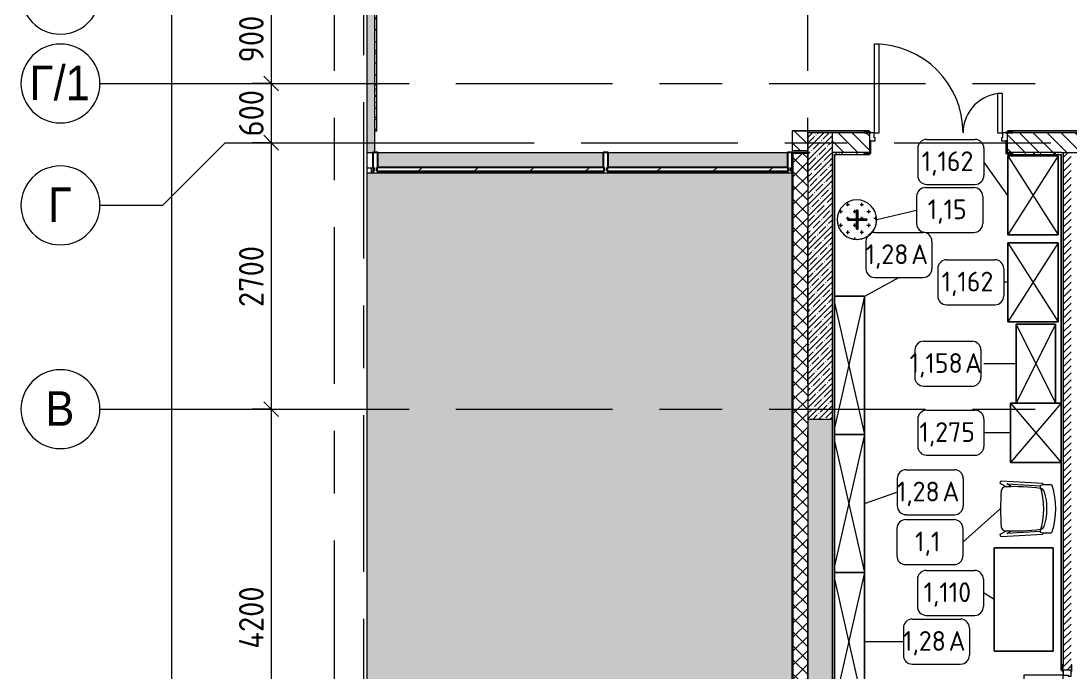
# Model space of a CAD drawing. Header units: millimetres. Extents: x 957 to 67880, y -2706 to 27400.
# Drawn here: x 23852 to 34500, y 5126 to 11733 of the extents above; entities that cross this region are included whole.
import ezdxf

# ---------------------------------------------------------------- set-up
doc = ezdxf.new("R2010")
doc.units = ezdxf.units.MM
doc.linetypes.add('Осевая', pattern=[3175, 635, -476.25, 1587.5, -476.25])
for name, color, linetype, lineweight in [('A-ANNO-DIMS', 7, 'Continuous', 9), ('A-ANNO-DIMS-100', 7, 'Continuous', 9), ('A-DETL', 7, 'Continuous', 9), ('A-DETL-GENF', 7, 'Continuous', 9), ('A-GLAZ-CURT', 7, 'Continuous', 9), ('A-GLAZ-CURT-1', 7, 'Continuous', 25), ('A-GLAZ-CWMG', 7, 'Continuous', 9), ('A-GLAZ-CWMG-1', 7, 'Continuous', 25), ('A-WALL', 7, 'Continuous', 9), ('I-FURN', 7, 'Continuous', 9), ('I-FURN-IDEN', 7, 'Continuous', 9), ('I-WALL', 7, 'Continuous', 9), ('Оси', 7, 'Continuous', 9), ('Оси-1', 7, 'Continuous', 20), ('Оси-2', 7, 'Осевая', 9)]:
    doc.layers.add(name, color=color, linetype=linetype, lineweight=lineweight)
for name, color, linetype, lineweight, true_color in [('A-DETL-GENF-2', 7, 'Continuous', 9, 0xd4d4d4), ('A-DOOR-1', 7, 'Continuous', 9, 0xc0c0c0), ('A-DOOR-FRAM-1', 7, 'Continuous', 9, 0xc0c0c0), ('A-WALL-1', 9, 'Continuous', 9, 0x808080), ('A-WALL-FNSH-1', 9, 'Continuous', 9, 0x808080), ('I-FURN-1', 9, 'Continuous', 9, 0x808080)]:
    doc.layers.add(name, color=color, linetype=linetype, lineweight=lineweight, true_color=true_color)
doc.styles.add('Arial', font='arial.ttf', dxfattribs={"width": 0.9, "height": 350})
doc.styles.add('GOST Common_4', font='GOST_Common.ttf', dxfattribs={"height": 200})
doc.styles.add('ISOCPEUR_2', font='isocpeur.ttf', dxfattribs={"width": 0.9, "height": 250})
doc.dimstyles.new('ISO-2_5_0_9К_БОЛЬШОЙ', dxfattribs={"dimscale": 304.8, "dimtxt": 248.995294, "dimasz": 0.492126, "dimexe": 0.393701, "dimexo": 0.984252, "dimgap": 0, "dimtad": 1, "dimdec": 0, "dimrnd": 10, "dimzin": 0, "dimdsep": 46, "dimtxsty": 'ISOCPEUR_2', "dimblk1": 'OBLIQUE', "dimblk2": 'OBLIQUE', "dimsah": 1, "dimcen": 0.09, "dimdle": 0.393701, "dimazin": 0, "dimtfac": 1, "dimtdec": 4, "dimtix": 1, "dimtmove": 0, "dimatfit": 3, "dimfxl": 1, "dimtvp": 1, "dimtolj": 1, "dimtzin": 0, "dimarcsym": 2})
pattern_1 = [(45, (-57529.54, 0), (-57.024626, 57.024626), []), (45, (-57472.52, 0), (-57.024626, 57.024626), [100.806, -20.161, 3.353, -16.808])]
pattern_2 = [(135, (-57529.54, 0), (-70.71068, -70.71068), [])]
pattern_3 = [(0, (-57529.542, 0), (121.92, 30.48), [10.058, -81.382, 10.058, -81.382, -487.68]), (0, (-57529.542, 0), (121.92, 30.48), [-182.88, 10.058, -172.822, 10.058, -81.382, -213.36]), (0, (-57529.542, 0), (121.92, 30.48), [-457.2, 10.058, -50.902, 10.058, -142.342]), (120, (-57483.822, 15.24), (-87.356454, 90.345817), [10.058, -81.382, 10.058, -81.382, -487.68]), (120, (-57483.822, 15.24), (-87.356454, 90.345817), [-182.88, 10.058, -172.822, 10.058, -81.382, -213.36]), (120, (-57483.822, 15.24), (-87.356454, 90.345817), [-457.2, 10.058, -50.902, 10.058, -142.342]), (240, (-57468.582, 76.2), (-34.563546, -120.825817), [10.058, -81.382, 10.058, -81.382, -487.68]), (240, (-57468.582, 76.2), (-34.563546, -120.825817), [-182.88, 10.058, -172.822, 10.058, -81.382, -213.36]), (240, (-57468.582, 76.2), (-34.563546, -120.825817), [-457.2, 10.058, -50.902, 10.058, -142.342])]

# ---------------------------------------------------------------- blocks, each defined once
blk = doc.blocks.new('110_Дверь_СКБ_2Ст - Д-5_п_ Из игровой в коридор-32215844-План расстановки мебели и оборудования 3 этажа в осях 23-33')
at = {"layer": 'A-DOOR-1'}
for p, q in [((-638, 940), (-638, 40)), ((-588, 940), (-638, 940)), ((-588, 40), (-588, 940)), ((662, 440), (612, 440)), ((612, 440), (612, 40)), ((662, 40), (662, 440)), ((-638, 40), (-588, 40)), ((612, 40), (662, 40))]:
    blk.add_line(p, q, dxfattribs=at)
for centre, radius, start, end in [((-638, 40), 900, 0, 90), ((662, 40), 400, 90, 180)]:
    blk.add_arc(centre, radius, start, end, dxfattribs=at)
at = {"layer": 'A-DOOR-FRAM-1'}
for p, q in [((-672, 48), (-742, 48)), ((-742, 48), (-742, 40)), ((-742, 40), (-672, 40)), ((-638, 40), (-688, 40)), ((-688, 40), (-688, -40)), ((-672, 40), (-672, 48)), ((-638, -10), (-638, 40)), ((662, 40), (662, -10)), ((712, 40), (662, 40)), ((768, 48), (698, 48)), ((698, 48), (698, 40)), ((698, 40), (768, 40)), ((712, -40), (712, 40)), ((768, 40), (768, 48)), ((-672, -40), (-742, -40)), ((-742, -40), (-742, -48)), ((-742, -48), (-672, -48)), ((-688, -40), (-628, -40)), ((-672, -39), (-688, -39)), ((-688, -39), (-688, -40)), ((-688, -40), (-672, -40)), ((-672, -40), (-672, -39)), ((-672, -48), (-672, -40)), ((-628, -10), (-638, -10)), ((-628, -40), (-628, -10)), ((662, -10), (652, -10)), ((652, -10), (652, -40)), ((652, -40), (712, -40)), ((712, -39), (698, -39)), ((698, -39), (698, -40)), ((698, -40), (712, -40)), ((768, -40), (698, -40)), ((698, -40), (698, -48)), ((698, -48), (768, -48)), ((712, -40), (712, -39)), ((768, -48), (768, -40))]:
    blk.add_line(p, q, dxfattribs=at)
blk = doc.blocks.new('110_Дверь_СКБ_2Ст - Д-2а_п_ Из коридора на лестницу-32215207-План расстановки мебели и оборудования 3 этажа в осях 23-33')
at = {"layer": 'A-DOOR-1'}
for p, q in [((-637.5, 1000), (-637.5, 100)), ((-587.5, 1000), (-637.5, 1000)), ((-587.5, 100), (-587.5, 1000)), ((662.5, 500), (612.5, 500)), ((612.5, 500), (612.5, 100)), ((662.5, 100), (662.5, 500)), ((-637.5, 100), (-587.5, 100)), ((612.5, 100), (662.5, 100))]:
    blk.add_line(p, q, dxfattribs=at)
for centre, radius, start, end in [((-637.5, 100), 900, 0, 90), ((662.5, 100), 400, 90, 180)]:
    blk.add_arc(centre, radius, start, end, dxfattribs=at)
at = {"layer": 'A-DOOR-FRAM-1'}
for p, q in [((-672.5, 108), (-742.5, 108)), ((-742.5, 108), (-742.5, 100)), ((-672.5, 100), (-672.5, 108)), ((767.5, 108), (697.5, 108)), ((697.5, 108), (697.5, 100)), ((767.5, 100), (767.5, 108)), ((-742.5, 100), (-672.5, 100)), ((-637.5, 100), (-687.5, 100)), ((-687.5, 100), (-687.5, 20)), ((-687.5, 20), (-627.5, 20)), ((-672.5, 20), (-687.5, 20)), ((-687.5, 20), (-687.5, -100)), ((-672.5, -100), (-672.5, 20)), ((-637.5, 50), (-637.5, 100)), ((-627.5, 50), (-637.5, 50)), ((-627.5, 20), (-627.5, 50)), ((662.5, 50), (652.5, 50)), ((652.5, 50), (652.5, 20)), ((652.5, 20), (712.5, 20)), ((662.5, 100), (662.5, 50)), ((712.5, 100), (662.5, 100)), ((697.5, 100), (767.5, 100)), ((712.5, 20), (697.5, 20)), ((697.5, 20), (697.5, -100)), ((712.5, 20), (712.5, 100)), ((712.5, -100), (712.5, 20)), ((-672.5, -100), (-742.5, -100)), ((-742.5, -100), (-742.5, -108)), ((-687.5, -100), (-672.5, -100)), ((-672.5, -108), (-672.5, -100)), ((697.5, -100), (712.5, -100)), ((767.5, -100), (697.5, -100)), ((697.5, -100), (697.5, -108)), ((767.5, -108), (767.5, -100)), ((-742.5, -108), (-672.5, -108)), ((697.5, -108), (767.5, -108))]:
    blk.add_line(p, q, dxfattribs=at)
blk = doc.blocks.new('Системная панель - Стекло - 40мм-33184352-План расстановки мебели и оборудования 3 этажа в осях 23-33')
at = {"layer": 'A-GLAZ-CURT'}
h = blk.add_hatch(dxfattribs=at)
h.set_pattern_fill('FP_29', color=256, style=0, pattern_type=2)
h.set_pattern_definition([(45, (-86242.5, -10110), (-282.8427, 282.8427), [200, -600]), (45, (-86442.5, -10210), (-282.8427, 282.8427), [600, -200]), (45, (-86042.5, -10310), (-282.8427, 282.8427), [200, -600])])
h.paths.add_polyline_path([(1143, 0), (1153, 0), (1153, 40), (-1153, 40), (-1153, 0), (931, 0)])
at = {"layer": 'A-GLAZ-CURT-1'}
for p, q in [((1153, 40), (-1153, 40)), ((-1153, 40), (-1153, 0)), ((-1153, 0), (1153, 0)), ((1153, 0), (1153, 40))]:
    blk.add_line(p, q, dxfattribs=at)
blk = doc.blocks.new('Системная панель - Стекло - 40мм-33184353-План расстановки мебели и оборудования 3 этажа в осях 23-33')
at = {"layer": 'A-GLAZ-CURT'}
h = blk.add_hatch(dxfattribs=at)
h.set_pattern_fill('FP_30', color=256, style=0, pattern_type=2)
h.set_pattern_definition([(45, (-88344.25, -10110), (-282.8427, 282.8427), [200, -600]), (45, (-88544.25, -10210), (-282.8427, 282.8427), [600, -200]), (45, (-88144.25, -10310), (-282.8427, 282.8427), [200, -600])])
h.paths.add_polyline_path([(101, 0), (919, 0), (919, 40), (-919, 40), (-919, 0), (-244, 0)])
at = {"layer": 'A-GLAZ-CURT-1'}
for p, q in [((919, 40), (-919, 40)), ((-919, 40), (-919, 0)), ((-919, 0), (919, 0)), ((919, 0), (919, 40))]:
    blk.add_line(p, q, dxfattribs=at)
blk = doc.blocks.new('Прямоугольный импост - Импост структурный с накладкой - 190мм-33184356-План расстановки мебели и оборудования 3 этажа в осях 23-33')
at = {"layer": 'A-GLAZ-CWMG-1'}
for p, q in [((-50, 0), (-50, 17)), ((-40, 0), (-50, 0)), ((-40, -40), (-40, 0)), ((0, 0), (-10, 0)), ((-10, 0), (-10, -40)), ((0, 17), (0, 0)), ((-50, -190), (-50, -40)), ((-50, -40), (-40, -40)), ((-10, -40), (0, -40)), ((0, -40), (0, -190)), ((0, -190), (-50, -190))]:
    blk.add_line(p, q, dxfattribs=at)
blk = doc.blocks.new('Прямоугольный импост - Импост структурный с накладкой - 190мм-33184358-План расстановки мебели и оборудования 3 этажа в осях 23-33')
at = {"layer": 'A-GLAZ-CWMG-1'}
for p, q in [((-50, 17), (-50, 0)), ((-50, 0), (-40, 0)), ((-40, 0), (-40, -40)), ((-10, -40), (-10, 0)), ((-10, 0), (0, 0)), ((0, 0), (0, 17)), ((-40, -40), (-50, -40)), ((-50, -40), (-50, -190)), ((0, -40), (-10, -40)), ((0, -190), (0, -40)), ((-50, -190), (0, -190))]:
    blk.add_line(p, q, dxfattribs=at)
blk = doc.blocks.new('Прямоугольный импост - Импост структурный с накладкой - 190мм-33184349-План расстановки мебели и оборудования 3 этажа в осях 23-33')
at = {"layer": 'A-GLAZ-CWMG-1'}
for p, q in [((-25, 0), (-25, 17)), ((-15, 0), (-25, 0)), ((-15, -40), (-15, 0)), ((25, 0), (15, 0)), ((15, 0), (15, -40)), ((25, 17), (25, 0)), ((-25, -190), (-25, -40)), ((-25, -40), (-15, -40)), ((15, -40), (25, -40)), ((25, -40), (25, -190)), ((25, -190), (-25, -190))]:
    blk.add_line(p, q, dxfattribs=at)
blk = doc.blocks.new('Прямоугольный импост - Импост структурный с накладкой - 190мм-23186050-План расстановки мебели и оборудования 3 этажа в осях 23-33')
at = {"layer": 'A-GLAZ-CWMG'}
for points in [[(85000, 10250), (87285, 10250), (87285, 10400), (85000, 10400)], [(87073, 10193), (87285, 10193), (87285, 10210), (85000, 10210), (85000, 10193)]]:
    blk.add_hatch(color=256, dxfattribs=at).paths.add_polyline_path(points)
blk.add_line((85000, 10400), (87285, 10400), dxfattribs=at)
blk = doc.blocks.new('Прямоугольный импост - Импост структурный с накладкой - 190мм-23186051-План расстановки мебели и оборудования 3 этажа в осях 23-33')
at = {"layer": 'A-GLAZ-CWMG'}
for points in [[(88000, 10250), (88000, 10400), (87335, 10400), (87335, 10250)], [(87335, 10193), (88000, 10193), (88000, 10210), (87335, 10210)]]:
    blk.add_hatch(color=256, dxfattribs=at).paths.add_polyline_path(points)
blk.add_line((87335, 10400), (88000, 10400), dxfattribs=at)
blk = doc.blocks.new('Прямоугольный импост - Импост структурный с накладкой - 190мм-23186052-План расстановки мебели и оборудования 3 этажа в осях 23-33')
at = {"layer": 'A-GLAZ-CWMG'}
for points in [[(88346, 10250), (89154, 10250), (89154, 10400), (88000, 10400), (88000, 10250)], [(89154, 10193), (89154, 10210), (88000, 10210), (88000, 10193), (88346, 10193)]]:
    blk.add_hatch(color=256, dxfattribs=at).paths.add_polyline_path(points)
blk.add_line((88000, 10400), (89154, 10400), dxfattribs=at)
blk = doc.blocks.new('Шкаф параметрический - 1_28А-V73-План расстановки мебели и оборудования 3 этажа в осях 23-33')
at = {"layer": 'I-FURN-1'}
for p, q in [((0, 320), (1332, 16)), ((1400, 320), (0, 320)), ((0, 320), (0, 16)), ((0, 16), (0, 320)), ((0, 320), (1400, 320)), ((68, 16), (1400, 320)), ((1400, 16), (1400, 320)), ((1400, 320), (1400, 16))]:
    blk.add_line(p, q, dxfattribs=at)
blk = doc.blocks.new('Шкаф параметрический - 1_162-25590071-План расстановки мебели и оборудования 3 этажа в осях 23-33')
at = {"layer": 'I-FURN-1'}
for p, q in [((0, 0), (800, -512)), ((0, -512), (800, 0)), ((800, 0), (0, 0)), ((0, 0), (0, -512)), ((0, -512), (0, 0)), ((0, 0), (800, 0)), ((800, -512), (800, 0)), ((800, 0), (800, -512)), ((0, -512), (800, -512)), ((800, -512), (0, -512))]:
    blk.add_line(p, q, dxfattribs=at)
blk = doc.blocks.new('Шкаф параметрический - 1_158А-25590435-План расстановки мебели и оборудования 3 этажа в осях 23-33')
at = {"layer": 'I-FURN-1'}
for p, q in [((0, 0), (800, -400)), ((0, -400), (800, 0)), ((800, 0), (0, 0)), ((0, 0), (0, -400)), ((0, -400), (0, 0)), ((0, 0), (799, 0)), ((800, -400), (800, 0)), ((800, 0), (800, -400)), ((0, -400), (800, -400)), ((799, -400), (0, -400))]:
    blk.add_line(p, q, dxfattribs=at)
blk = doc.blocks.new('Шкаф параметрический - 1_275-V131-План расстановки мебели и оборудования 3 этажа в осях 23-33')
at = {"layer": 'I-FURN-1'}
for p, q in [((0, 0), (600, -512)), ((0, -512), (600, 0)), ((600, 0), (0, 0)), ((0, 0), (0, -55)), ((0, -55), (0, 0)), ((0, 0), (600, 0)), ((600, -512), (600, 0)), ((600, 0), (600, -512)), ((0, -55), (0, -455)), ((0, -455), (0, -55)), ((0, -455), (0, -512)), ((0, -512), (0, -455)), ((0, -512), (600, -512)), ((600, -512), (0, -512))]:
    blk.add_line(p, q, dxfattribs=at)
blk = doc.blocks.new('Chair_1 noor 78578 - 1_1-V132-План расстановки мебели и оборудования 3 этажа в осях 23-33')
at = {"layer": 'I-FURN-1'}
for p, q in [((-141, 330), (-165, -92)), ((-130, 406), (-130, 345)), ((359, 345), (359, 406)), ((394, -92), (370, 330)), ((-137, -37), (-117, 302)), ((346, 302), (365, -37)), ((-110, 9), (-137, -37)), ((365, -37), (339, 9)), ((-140, -93), (-109, -40)), ((337, -40), (368, -93))]:
    blk.add_line(p, q, dxfattribs=at)
for centre, radius, start, end in [((114, -272), 733, 71.3174, 108.6833), ((114, -279), 660, 111.7, 112.7563), ((-37, 345), 93.1, 180, 204.9864), ((-37, 345), 93.1, 186.4785, 204.9864), ((114, -408), 746, 71.9445, 107.8276), ((-41, 298), 50.8, 106.1735, 171.9659), ((114, -239), 610, 73.8265, 106.1735), ((270, 298), 50.8, 8.0341, 73.8265), ((266, 345), 93.1, 334.477, 360), ((266, 345), 93.1, 335.0136, 353.5215), ((114, -279), 660, 67.2437, 68.3), ((-116, 308), 6.35, 204.9864, 258.4091), ((-116, 308), 6.35, 204.9864, 287.8276), ((1799, 38), 1909, 171.9659, 182.6261), ((-1570, 38), 1909, 357.3739, 8.0341), ((345, 308), 6.35, 281.5909, 335.0136), ((344, 307), 6.35, 281.4186, 334.477), ((1799, 38), 1909, 180.8761, 182.3307), ((-1570, 38), 1909, 357.6693, 359.1239), ((-152, -93), 12.7, 176.75, 356.75), ((-64, -48), 44.5, 182.6261, 265.0912), ((115, 2034), 2134, 265.0912, 274.9044), ((293, -48), 44.4, 275.9396, 357.3739), ((381, -93), 12.7, 183.25, 3.25)]:
    blk.add_arc(centre, radius, start, end, dxfattribs=at)
for points in [[(-120, 422), (-122, 421), (-125, 418), (-128, 414), (-130, 409), (-130, 407), (-130, 406)], [(359, 406), (359, 407), (358, 409), (356, 414), (353, 418), (351, 421), (349, 422)]]:
    blk.add_open_spline(points, degree=3, dxfattribs=at)
blk = doc.blocks.new('вешалка - 1_15-V133-План расстановки мебели и оборудования 3 этажа в осях 23-33')
at = {"layer": 'I-FURN'}
h = blk.add_hatch(dxfattribs=at)
h.set_pattern_fill('FP_37', color=256, style=0, pattern_type=2)
h.set_pattern_definition([(0, (-89859.24, -9720.22), (70.485, 70.485), [35.242, -105.727]), (90, (-89841.62, -9737.84), (-70.485, 70.485), [35.242, -105.727])])
h.paths.add_polyline_path([(-24, -199), (24, -199), (71, -187), (114, -165), (150, -133), (177, -93), (194, -48), (200, 0), (194, 48), (177, 93), (150, 133), (114, 165), (71, 187), (24, 199), (-24, 199), (-71, 187), (-114, 165), (-150, 133), (-177, 93), (-194, 48), (-200, 0), (-194, -48), (-177, -93), (-150, -133), (-114, -165), (-71, -187)])
at = {"layer": 'I-FURN-1'}
for p, q in [((-81, 6), (-93, 6)), ((-93, 6), (-93, -6)), ((-93, -6), (-93, 6)), ((-93, 6), (-81, 6)), ((-81, 6), (-93, 6)), ((-93, 6), (-93, -6)), ((-93, -6), (-93, 6)), ((-93, 6), (-81, 6)), ((-81, -6), (-81, 6)), ((-81, 6), (-81, -6)), ((-3, 6), (-81, 6)), ((-81, 6), (-3, 6)), ((9, 96), (-3, 96)), ((-3, 96), (-3, 84)), ((-3, 84), (-3, 96)), ((-3, 96), (9, 96)), ((9, 96), (-3, 96)), ((-3, 96), (-3, 84)), ((-3, 84), (-3, 96)), ((-3, 96), (9, 96)), ((-3, 84), (9, 84)), ((9, 84), (-3, 84)), ((-3, 84), (-3, 6)), ((-3, 6), (-3, 84)), ((9, 6), (-3, 6)), ((-3, 6), (-3, -6)), ((-3, -6), (-3, 6)), ((-3, 6), (9, 6)), ((9, 84), (9, 96)), ((9, 96), (9, 84)), ((9, 84), (9, 96)), ((9, 96), (9, 84)), ((9, 6), (9, 84)), ((9, 84), (9, 6)), ((87, 6), (9, 6)), ((9, 6), (87, 6)), ((9, -6), (9, 6)), ((9, 6), (9, -6)), ((87, 6), (87, -6)), ((99, 6), (87, 6)), ((87, 6), (99, 6)), ((87, -6), (87, 6)), ((99, 6), (87, 6)), ((87, 6), (99, 6)), ((99, -6), (99, 6)), ((99, 6), (99, -6)), ((99, -6), (99, 6)), ((99, 6), (99, -6)), ((-93, -6), (-81, -6)), ((-81, -6), (-93, -6)), ((-93, -6), (-81, -6)), ((-81, -6), (-93, -6)), ((-81, -6), (-3, -6)), ((-3, -6), (-81, -6)), ((-3, -6), (-3, -84)), ((-3, -84), (-3, -6)), ((-3, -6), (9, -6)), ((9, -6), (-3, -6)), ((9, -84), (-3, -84)), ((-3, -84), (-3, -96)), ((-3, -96), (-3, -84)), ((-3, -84), (9, -84)), ((-3, -84), (-3, -96)), ((-3, -96), (-3, -84)), ((-3, -96), (9, -96)), ((9, -96), (-3, -96)), ((-3, -96), (9, -96)), ((9, -96), (-3, -96)), ((9, -84), (9, -6)), ((9, -6), (87, -6)), ((87, -6), (9, -6)), ((9, -6), (9, -84)), ((9, -96), (9, -84)), ((9, -84), (9, -96)), ((9, -96), (9, -84)), ((9, -84), (9, -96)), ((87, -6), (99, -6)), ((99, -6), (87, -6)), ((87, -6), (99, -6)), ((99, -6), (87, -6))]:
    blk.add_line(p, q, dxfattribs=at)
for start, end in [(360, 180), (0, 180), (180, 360), (180, 276.9231), (332.3077, 0), (304.6154, 332.3077), (276.9231, 304.6154)]:
    blk.add_arc((0, 0), 200, start, end, dxfattribs=at)
blk = doc.blocks.new('DET_L_Линия разрыва - М100-30696563-План расстановки мебели и оборудования 3 этажа в осях 23-33')
at = {"layer": 'A-DETL-GENF'}
blk.add_line((27660, 0), (14130, 0), dxfattribs=at)
blk = doc.blocks.new('Ось сетки - D8-29747960-План расстановки мебели и оборудования 3 этажа в осях 23-33')
at = {"layer": 'Оси-1'}
for start, end in [(360, 180), (180, 360)]:
    blk.add_arc((0, 0), 4, start, end, dxfattribs=at)
blk = doc.blocks.new('Марка_Мебель - В прямоуг_Balcon_Марка-25523697-План расстановки мебели и оборудования 3 этажа в осях 23-33')
at = {"layer": 'I-FURN-IDEN'}
for p, q in [((-2.45, 2.28), (2.45, 2.28)), ((-3.35, 1.38), (-3.35, -1.38)), ((3.35, 1.38), (3.35, -1.38)), ((-2.46, -2.28), (2.45, -2.28))]:
    blk.add_line(p, q, dxfattribs=at)
for centre, radius, start, end in [((-2.45, 1.38), 0.9, 90, 180), ((2.45, 1.38), 0.9, 0, 90), ((-2.46, -1.38), 0.893, 180, 270), ((2.45, -1.38), 0.9, 270, 0)]:
    blk.add_arc(centre, radius, start, end, dxfattribs=at)
blk = doc.blocks.new('DIMBLOCK38-План расстановки мебели и оборудования 3 этажа в осях 23-33')
at = {"layer": 'A-ANNO-DIMS-100', "lineweight": 20}
for p, q in [((26390, 12000), (26315, 12075)), ((26390, 12000), (26465, 11925)), ((26390, 11100), (26315, 11175)), ((26390, 11100), (26465, 11025))]:
    blk.add_line(p, q, dxfattribs=at)
at = {"layer": 'A-ANNO-DIMS-100'}
for p, q in [((26196, 12000), (26510, 12000)), ((26390, 12000), (26196, 12000)), ((26390, 12000), (26390, 11100)), ((26196, 11100), (26510, 11100)), ((26390, 11100), (26196, 11100))]:
    blk.add_line(p, q, dxfattribs=at)
at = {"layer": 'A-ANNO-DIMS-100', "color": 0, "insert": (26063, 11313), "char_height": 250, "width": 568.86, "attachment_point": 1, "rotation": 90, "line_spacing_factor": 1.149209, "style": 'ISOCPEUR_2'}
blk.add_mtext('900', dxfattribs=at)
blk = doc.blocks.new('_Oblique')
at = {"color": 0, "linetype": 'ByBlock', "lineweight": -2}
blk.add_line((-0.5, -0.5), (0.5, 0.5), dxfattribs=at)
blk = doc.blocks.new('DIMBLOCK39-План расстановки мебели и оборудования 3 этажа в осях 23-33')
at = {"layer": 'A-ANNO-DIMS-100'}
for p, q in [((26196, 11100), (26510, 11100)), ((26390, 11100), (26196, 11100)), ((26390, 11100), (26390, 10500)), ((26196, 10500), (26510, 10500)), ((26390, 10500), (26196, 10500))]:
    blk.add_line(p, q, dxfattribs=at)
at = {"layer": 'A-ANNO-DIMS-100', "lineweight": 20}
for p, q in [((26390, 11100), (26315, 11175)), ((26390, 11100), (26465, 11025)), ((26390, 10500), (26315, 10575)), ((26390, 10500), (26465, 10425))]:
    blk.add_line(p, q, dxfattribs=at)
at = {"layer": 'A-ANNO-DIMS-100', "color": 0, "insert": (26063, 10563), "char_height": 250, "width": 568.86, "attachment_point": 1, "rotation": 90, "line_spacing_factor": 1.149209, "style": 'ISOCPEUR_2'}
blk.add_mtext('600', dxfattribs=at)
blk = doc.blocks.new('DIMBLOCK40-План расстановки мебели и оборудования 3 этажа в осях 23-33')
at = {"layer": 'A-ANNO-DIMS-100', "lineweight": 20}
for p, q in [((26390, 10500), (26315, 10575)), ((26390, 10500), (26465, 10425)), ((26390, 7800), (26315, 7875)), ((26390, 7800), (26465, 7725))]:
    blk.add_line(p, q, dxfattribs=at)
at = {"layer": 'A-ANNO-DIMS-100'}
for p, q in [((26196, 10500), (26510, 10500)), ((26390, 10500), (26196, 10500)), ((26390, 10500), (26390, 7800)), ((26196, 7800), (26510, 7800)), ((26390, 7800), (26196, 7800))]:
    blk.add_line(p, q, dxfattribs=at)
at = {"layer": 'A-ANNO-DIMS-100', "color": 0, "insert": (26063, 8834), "char_height": 250, "width": 758.48, "attachment_point": 1, "rotation": 90, "line_spacing_factor": 1.149209, "style": 'ISOCPEUR_2'}
blk.add_mtext('2700', dxfattribs=at)
blk = doc.blocks.new('DIMBLOCK41-План расстановки мебели и оборудования 3 этажа в осях 23-33')
at = {"layer": 'A-ANNO-DIMS-100'}
for p, q in [((26196, 7800), (26510, 7800)), ((26390, 7800), (26196, 7800)), ((26390, 7800), (26390, 3600)), ((26196, 3600), (26510, 3600)), ((26390, 3600), (26196, 3600))]:
    blk.add_line(p, q, dxfattribs=at)
at = {"layer": 'A-ANNO-DIMS-100', "lineweight": 20}
for p, q in [((26390, 7800), (26315, 7875)), ((26390, 7800), (26465, 7725)), ((26390, 3600), (26315, 3675)), ((26390, 3600), (26465, 3525))]:
    blk.add_line(p, q, dxfattribs=at)
at = {"layer": 'A-ANNO-DIMS-100', "color": 0, "insert": (26063, 5372), "char_height": 250, "width": 787.21, "attachment_point": 1, "rotation": 90, "line_spacing_factor": 1.149209, "style": 'ISOCPEUR_2'}
blk.add_mtext('4200', dxfattribs=at)
blk = doc.blocks.new('DIMBLOCK43-План расстановки мебели и оборудования 3 этажа в осях 23-33')
at = {"layer": 'A-ANNO-DIMS-100', "lineweight": 20}
for p, q in [((25378, 27000), (25303, 27075)), ((25378, 27000), (25453, 26925)), ((25378, 0), (25303, 75)), ((25378, 0), (25453, -75))]:
    blk.add_line(p, q, dxfattribs=at)
at = {"layer": 'A-ANNO-DIMS-100'}
for p, q in [((25378, 27120), (25378, -120)), ((25184, 27000), (25498, 27000)), ((25378, 27000), (25184, 27000)), ((25184, 0), (25498, 0)), ((25378, 0), (25184, 0))]:
    blk.add_line(p, q, dxfattribs=at)
at = {"layer": 'A-ANNO-DIMS-100', "color": 0, "insert": (25051, 13105), "char_height": 250, "width": 948.1, "attachment_point": 1, "rotation": 90, "line_spacing_factor": 1.149209, "style": 'ISOCPEUR_2'}
blk.add_mtext('27000', dxfattribs=at)

msp = doc.modelspace()

# ---------------------------------------------------------------- hatches: boundary and pattern name
at = {"layer": 'A-DETL-GENF-2'}
msp.add_hatch(color=256, dxfattribs=at).paths.add_polyline_path([(31674, -258), (31674, 10193), (27361.1, 10193), (27361.1, -258), (31672.5, -258)])
at = {"layer": 'A-WALL'}
h = msp.add_hatch(dxfattribs=at)
h.set_pattern_fill('FP_1', color=256, style=0, pattern_type=2)
h.set_pattern_definition([(45, (-57529.54, 0), (-70.71068, 70.71068), []), (135, (-57529.54, 0), (-70.71068, -70.71068), [])])
h.paths.add_polyline_path([(31680.5, -100), (31830.5, -100), (31830.5, 10392), (31680.5, 10392), (31680.5, 170)])
at = {"layer": 'I-WALL'}
h = msp.add_hatch(dxfattribs=at)
h.set_pattern_fill('FP_4', color=256, style=0, pattern_type=2)
h.set_pattern_definition(pattern_1)
h.paths.add_polyline_path([(27361.1, 10400), (27440.5, 10400), (27439.8, 13590.1), (27220.5, 13480.4), (27220.5, 13321.1), (27361.1, 13250.8), (27361.1, 11771.6)])
h.paths.add_polyline_path([(27440.5, 13811.1), (27440.5, 19100), (27361.1, 19100), (27361.1, 13850.8), (27432.6, 13815)])
h = msp.add_hatch(dxfattribs=at)
h.set_pattern_fill('FP_35', color=256, style=0, pattern_type=2)
h.set_pattern_definition(pattern_3)
h.paths.add_polyline_path([(27460.5, 10620), (27460.5, 13400), (27440.5, 13400), (27440.5, 10620)])
h = msp.add_hatch(dxfattribs=at)
h.set_pattern_fill('FP_3', color=256, style=0, pattern_type=2)
h.set_pattern_definition(pattern_2)
h.paths.add_polyline_path([(31830.5, 10420), (31830.5, 10620), (31674, 10620), (31674, 10420), (31680.5, 10420)])
h = msp.add_hatch(dxfattribs=at)
h.set_pattern_fill('FP_4', color=256, style=0, pattern_type=2)
h.set_pattern_definition(pattern_1)
h.paths.add_polyline_path([(32080.5, 7700), (32080.5, 10600), (31830.5, 10600), (31830.5, 7700)])
h = msp.add_hatch(dxfattribs=at)
h.set_pattern_fill('FP_3', color=256, style=0, pattern_type=2)
h.set_pattern_definition(pattern_2)
h.paths.add_polyline_path([(47595.5, 10400), (49600.5, 10400), (49600.5, 10600), (47565.5, 10600), (47565.5, 10400)])
h.paths.add_polyline_path([(44753.5, 10400), (46115.5, 10400), (46115.5, 10600), (44080.5, 10600), (44080.5, 10400), (44178.3, 10400)])
h.paths.add_polyline_path([(36542.8, 10400), (36680.5, 10400.5), (36680.5, 10600), (35930.5, 10600), (35930.5, 10400), (36151, 10400)])
h.paths.add_polyline_path([(34500.5, 10400), (34980.5, 10400), (34980.5, 10600), (33855.5, 10600), (33855.5, 10400), (34420.5, 10400)])
h.paths.add_polyline_path([(32255.5, 10400), (32455.5, 10400), (32455.5, 10600), (32080.5, 10600), (32080.5, 10400), (32100.5, 10400)])
h = msp.add_hatch(dxfattribs=at)
h.set_pattern_fill('FP_35', color=256, style=0, pattern_type=2)
h.set_pattern_definition(pattern_3)
h.paths.add_polyline_path([(32084.8, 170), (32100.5, 170), (32100.5, 10400), (32080.5, 10400), (32080.5, 170)])
h = msp.add_hatch(dxfattribs=at)
h.set_pattern_fill('FP_35', color=256, style=0, pattern_type=2)
h.set_pattern_definition(pattern_3)
h.paths.add_polyline_path([(32100.5, 10380), (32455.5, 10380), (32455.5, 10392), (32400.5, 10392), (32400.5, 10400), (32100.5, 10400)])
h.paths.add_polyline_path([(34400.5, 10380), (34400.5, 10400), (33910.5, 10400), (33910.5, 10392), (33855.5, 10392), (33855.5, 10380), (34370.6, 10380)])
h = msp.add_hatch(dxfattribs=at)
h.set_pattern_fill('FP_35', color=256, style=0, pattern_type=2)
h.set_pattern_definition(pattern_3)
h.paths.add_polyline_path([(34420.5, 100), (34420.5, 3700), (34412.5, 3700), (34412.5, 3755), (34400.5, 3755), (34400.5, 100)])
h.paths.add_polyline_path([(34400.5, 5155), (34412.5, 5155), (34412.5, 5210), (34420.5, 5210), (34420.5, 10400), (34400.5, 10400), (34400.5, 5175)])
h = msp.add_hatch(dxfattribs=at)
h.set_pattern_fill('FP_5', color=256, style=0, pattern_type=2)
h.set_pattern_definition([(45, (-57529.54, 0), (-35.35534, 35.35534), [])])
h.paths.add_polyline_path([(34474.9, 100), (34500.5, 100), (34499.5, 3755), (34420.5, 3755), (34420.5, 100)])
h.paths.add_polyline_path([(34500.5, 5155), (34500.5, 10400), (34420.5, 10400), (34420.5, 5155), (34499.5, 5155)])
h = msp.add_hatch(dxfattribs=at)
h.set_pattern_fill('FP_4', color=256, style=0, pattern_type=2)
h.set_pattern_definition(pattern_1)
h.paths.add_polyline_path([(31830.5, 100), (32080.5, 100), (32080.5, 7700), (31830.5, 7700), (31830.5, 3119.6)])

# ---------------------------------------------------------------- linework, layer by layer
at = {"layer": 'A-DETL'}
for p, q in [((31674, 10193), (27361.1, 10193)), ((31674, -258), (31674, 10193))]:
    msp.add_line(p, q, dxfattribs=at)
at = {"layer": 'A-WALL'}
for p, q in [((27460.5, 10620), (27460.5, 13380)), ((31677.5, 10395), (31677.5, -253)), ((31830.5, 10395), (31677.5, 10395)), ((31680.5, 10392), (31680.5, -250)), ((31830.5, 10392), (31680.5, 10392)), ((32400.5, 10400), (32080.5, 10400)), ((32100.5, 10380), (32100.5, 170)), ((34400.5, 10400), (33910.5, 10400)), ((34400.5, 5155), (34400.5, 10380)), ((34420.5, 10400), (34420.5, 5210)), ((27402.1, 10242), (27402.1, 10193))]:
    msp.add_line(p, q, dxfattribs=at)
at = {"layer": 'A-WALL-1'}
for p, q in [((27440.5, 10400), (27440.5, 13590.4)), ((27440.5, 10620), (27460.5, 10620)), ((31674, 10620), (31674, 10420)), ((31830.5, 10420), (31830.5, 10620)), ((32400.5, 10600), (31830.5, 10600)), ((31830.5, 10600), (31830.5, 10400)), ((32080.5, 150), (32080.5, 10600)), ((34950.5, 10600), (33910.5, 10600)), ((27361.1, 10400), (27440.5, 10400)), ((31674, 10420), (31830.5, 10420)), ((31830.5, 10400), (31830.5, -100)), ((32100.5, 10380), (32455.5, 10380)), ((32455.5, 10380), (32455.5, 10392)), ((33855.5, 10392), (33855.5, 10380)), ((33855.5, 10380), (34400.5, 10380)), ((34400.5, 10400), (34900.5, 10400)), ((27402.1, 10242), (27361.1, 10242)), ((31830.5, 7700), (32080.5, 7700)), ((34400.5, 5155), (34412.5, 5155))]:
    msp.add_line(p, q, dxfattribs=at)
at = {"layer": 'A-WALL-FNSH-1'}
for p, q in [((27461.5, 10620), (27461.5, 13379)), ((27460.5, 10620), (27461.5, 10620)), ((32455.5, 10621), (31674, 10621)), ((31674, 10621), (31674, 10620)), ((31674, 10620), (32455.5, 10620)), ((32455.5, 10620), (32455.5, 10621)), ((34980.5, 10621), (33855.5, 10621)), ((33855.5, 10621), (33855.5, 10620)), ((33855.5, 10620), (34980.5, 10620)), ((31830.5, 10400), (31672.5, 10400)), ((31672.5, 10400), (31672.5, 10193)), ((32101.5, 10379), (32455.5, 10379)), ((32101.5, 171), (32101.5, 10379)), ((32455.5, 10379), (32455.5, 10380)), ((33855.5, 10380), (33855.5, 10379)), ((33855.5, 10379), (34399.5, 10379)), ((34399.5, 10379), (34399.5, 5155)), ((27422.1, 10242), (27402.1, 10242)), ((27422.1, 10193), (27422.1, 10242)), ((34399.5, 5155), (34400.5, 5155))]:
    msp.add_line(p, q, dxfattribs=at)
at = {"layer": 'I-FURN-1'}
for p, q in [((34319.9, 6395.8), (33719.9, 6395.8)), ((33719.9, 6395.8), (33719.9, 5345.8)), ((33719.9, 5345.8), (33719.9, 6395.8)), ((33719.9, 6395.8), (34319.9, 6395.8)), ((34319.9, 5345.8), (34319.9, 6395.8)), ((34319.9, 6395.8), (34319.9, 5345.8)), ((33719.9, 5345.8), (34319.9, 5345.8)), ((34319.9, 5345.8), (33719.9, 5345.8))]:
    msp.add_line(p, q, dxfattribs=at)
at = {"layer": 'I-FURN-IDEN'}
for p, q in [((33858.6, 9965.4), (33617.3, 10305.3)), ((32529.7, 9720.2), (32934.7, 9818)), ((32408.4, 8943.8), (32753.9, 9134.8)), ((33858.6, 9085.4), (33819.6, 9085.4)), ((32244.8, 8943.8), (32408.4, 8943.8)), ((33944.6, 8260.1), (33617.3, 8260.1)), ((33887.9, 7560.8), (33617.3, 7560.8)), ((32404.8, 6843.8), (32733.9, 6958.1)), ((33780.5, 6790.2), (33404.8, 6452)), ((33719.9, 5870.8), (33613.4, 5937.6)), ((32404.8, 5443.8), (32796.6, 5443.8))]:
    msp.add_line(p, q, dxfattribs=at)
at = {"layer": 'Оси'}
for p, q in [((24652.2, 11100), (27152.2, 11100)), ((25922.2, 10500), (25287.2, 9865)), ((25922.2, 10500), (28422.2, 10500)), ((25287.2, 9865), (24652.2, 9865)), ((24652.2, 7800), (27152.2, 7800))]:
    msp.add_line(p, q, dxfattribs=at)
at = {"layer": 'Оси-2'}
for p, q in [((27030.5, 593.7), (27030.5, 19415.1)), ((27330.5, 1863.7), (27330.5, 19191.6)), ((31830.5, 593.7), (31830.5, 19191.6)), ((27152.2, 11100), (65200.5, 11100)), ((28422.2, 10500), (65200.5, 10500)), ((27152.2, 7800), (65200.5, 7800))]:
    msp.add_line(p, q, dxfattribs=at)

# ---------------------------------------------------------------- block references
at = {"layer": 'A-DETL-GENF', "rotation": 270.0000000000003}
msp.add_blockref('DET_L_Линия разрыва - М100-30696563-План расстановки мебели и оборудования 3 этажа в осях 23-33', (27361.1, 27380.8), dxfattribs=at)
at = {"layer": 'A-DOOR-1'}
msp.add_blockref('110_Дверь_СКБ_2Ст - Д-2а_п_ Из коридора на лестницу-32215207-План расстановки мебели и оборудования 3 этажа в осях 23-33', (33143, 10500), dxfattribs=at)
at = {"layer": 'A-DOOR-1', "rotation": 89.99999999999991}
msp.add_blockref('110_Дверь_СКБ_2Ст - Д-5_п_ Из игровой в коридор-32215844-План расстановки мебели и оборудования 3 этажа в осях 23-33', (34460.5, 4442.5), dxfattribs=at)
at = {"layer": 'A-GLAZ-CURT'}
for name, p in [('Системная панель - Стекло - 40мм-33184352-План расстановки мебели и оборудования 3 этажа в осях 23-33', (28613, 10210)), ('Системная панель - Стекло - 40мм-33184353-План расстановки мебели и оборудования 3 этажа в осях 23-33', (30714.7, 10210))]:
    msp.add_blockref(name, p, dxfattribs=at)
at = {"layer": 'A-GLAZ-CWMG', "rotation": 180}
msp.add_blockref('Прямоугольный импост - Импост структурный с накладкой - 190мм-33184358-План расстановки мебели и оборудования 3 этажа в осях 23-33', (27420.5, 10210), dxfattribs=at)
at = {"layer": 'A-GLAZ-CWMG'}
for name in ['Прямоугольный импост - Импост структурный с накладкой - 190мм-23186050-План расстановки мебели и оборудования 3 этажа в осях 23-33', 'Прямоугольный импост - Импост структурный с накладкой - 190мм-23186051-План расстановки мебели и оборудования 3 этажа в осях 23-33', 'Прямоугольный импост - Импост структурный с накладкой - 190мм-23186052-План расстановки мебели и оборудования 3 этажа в осях 23-33']:
    msp.add_blockref(name, (-57529.5, 0), dxfattribs=at)
at = {"layer": 'A-GLAZ-CWMG', "extrusion": (0, 0, -1), "rotation": 180}
for name, p in [('Прямоугольный импост - Импост структурный с накладкой - 190мм-33184349-План расстановки мебели и оборудования 3 этажа в осях 23-33', (-29780.5, 10210)), ('Прямоугольный импост - Импост структурный с накладкой - 190мм-33184356-План расстановки мебели и оборудования 3 этажа в осях 23-33', (-31674, 10210))]:
    msp.add_blockref(name, p, dxfattribs=at)
at = {"layer": 'I-FURN-1'}
for name, p, rotation in [('Шкаф параметрический - 1_162-25590071-План расстановки мебели и оборудования 3 этажа в осях 23-33', (34370.6, 10365.4), 270.0000000000006), ('Шкаф параметрический - 1_162-25590071-План расстановки мебели и оборудования 3 этажа в осях 23-33', (34370.6, 9485.4), 270.0000000000006), ('Шкаф параметрический - 1_28А-V73-План расстановки мебели и оборудования 3 этажа в осях 23-33', (32084.8, 8943.8), 269.9999999999994), ('Шкаф параметрический - 1_158А-25590435-План расстановки мебели и оборудования 3 этажа в осях 23-33', (34344.6, 8660.1), 270.0000000000006), ('Шкаф параметрический - 1_275-V131-План расстановки мебели и оборудования 3 этажа в осях 23-33', (34399.9, 7860.8), 270.0000000000006), ('Шкаф параметрический - 1_28А-V73-План расстановки мебели и оборудования 3 этажа в осях 23-33', (32084.8, 7543.8), 269.9999999999994), ('Chair_1 noor 78578 - 1_1-V132-План расстановки мебели и оборудования 3 этажа в осях 23-33', (33885.9, 6904.5), 269.9999999999994), ('Шкаф параметрический - 1_28А-V73-План расстановки мебели и оборудования 3 этажа в осях 23-33', (32084.8, 6143.8), 269.9999999999994)]:
    msp.add_blockref(name, p, dxfattribs=dict(at, rotation=rotation))
msp.add_blockref('вешалка - 1_15-V133-План расстановки мебели и оборудования 3 этажа в осях 23-33', (32329.7, 9720.2), dxfattribs=at)
at = {"layer": 'I-FURN-IDEN', "xscale": 99.99999999999993, "yscale": 99.99999999999993, "zscale": 99.99999999999993}
for p in [(33281.8, 10305.3), (33270.2, 9818), (32755.6, 9362.5), (33484.1, 9085.4), (33251.8, 8260.1), (33281.8, 7560.8), (33072.9, 6958.1), (33069.4, 6452), (33277.9, 5937.6), (33135.6, 5443.8)]:
    msp.add_blockref('Марка_Мебель - В прямоуг_Balcon_Марка-25523697-План расстановки мебели и оборудования 3 этажа в осях 23-33', p, dxfattribs=at)
at = {"layer": 'Оси-1', "xscale": 99.99999999999993, "yscale": 99.99999999999993, "zscale": 99.99999999999993}
for p, rotation in [((24252.2, 12000), 269.9999999999995), ((24252.2, 11100), 269.9999999999994), ((24252.2, 9865), 269.9999999999994), ((24252.2, 7800), 269.9999999999994)]:
    msp.add_blockref('Ось сетки - D8-29747960-План расстановки мебели и оборудования 3 этажа в осях 23-33', p, dxfattribs=dict(at, rotation=rotation))

# ---------------------------------------------------------------- texts
at = {"layer": 'I-FURN-IDEN', "char_height": 200, "attachment_point": 1, "style": 'GOST Common_4'}
for s, insert, width in [('1,162', (32985.8, 10412.3), 681.434), ('1,15', (33047.2, 9925.1), 505.063), ('1,28', (32416.6, 9469.6), 561.181), ('\\fGOST Common|b0|i0|c204|p34|;А', (32879.6, 9469.6), 224.472), ('1,162', (33188.1, 9192.5), 681.434), ('1,158', (32863.3, 8367.1), 681.434), ('\\fGOST Common|b0|i0|c204|p34|;А', (33425.5, 8367.1), 224.472), ('1,275', (32962.8, 7667.8), 737.552), ('1,28', (32733.9, 7065.1), 561.181), ('\\fGOST Common|b0|i0|c204|p34|;А', (33196.9, 7065.1), 224.472), ('1,1', (32918.9, 6559), 328.692), ('1,110', (33004.9, 6044.7), 625.316), ('1,28', (32796.6, 5550.9), 561.181), ('\\fGOST Common|b0|i0|c204|p34|;А', (33259.7, 5550.9), 224.472)]:
    msp.add_mtext(s, dxfattribs=dict(at, insert=insert, width=width))
at = {"layer": 'Оси', "char_height": 350, "attachment_point": 1, "style": 'Arial'}
for s, insert, width in [('/1', (24182.9, 11281), 454.557), ('\\fArial|b0|i0|c204|p34|;\\W.9;Г', (23938.8, 11281), 295.823), ('\\fArial|b0|i0|c204|p34|;\\W.9;Г', (24126.5, 10046), 295.823), ('\\fArial|b0|i0|c204|p34|;\\W.9;В', (24099.5, 7981), 360.759)]:
    msp.add_mtext(s, dxfattribs=dict(at, insert=insert, width=width))

# ---------------------------------------------------------------- dimensions: what is measured, and where the dimension line sits
at = {"layer": 'A-ANNO-DIMS'}
for base, p1, p2, override, picture, middle in [((25377.8, 0), (25483.9, 27000), (25483.9, 0), {"dimpost": '<>', "dimfxl": 26999.999823}, 'DIMBLOCK43-План расстановки мебели и оборудования 3 этажа в осях 23-33', (25252.8, 13500)), ((26389.7, 11100), (26495.8, 12000), (26495.8, 11100), {"dimpost": '<>', "dimfxl": 900}, 'DIMBLOCK38-План расстановки мебели и оборудования 3 этажа в осях 23-33', (26264.7, 11550)), ((26389.7, 10500), (26495.8, 11100), (26495.8, 10500), {"dimpost": '<>', "dimfxl": 600}, 'DIMBLOCK39-План расстановки мебели и оборудования 3 этажа в осях 23-33', (26264.7, 10800)), ((26389.7, 7800), (26495.8, 10500), (26495.8, 7800), {"dimpost": '<>', "dimfxl": 2700}, 'DIMBLOCK40-План расстановки мебели и оборудования 3 этажа в осях 23-33', (26264.7, 9150)), ((26389.7, 3600), (26495.8, 7800), (26495.8, 3600), {"dimpost": '<>', "dimfxl": 4200}, 'DIMBLOCK41-План расстановки мебели и оборудования 3 этажа в осях 23-33', (26264.7, 5700))]:
    dim = msp.add_linear_dim(base=base, p1=p1, p2=p2, angle=90, dimstyle='ISO-2_5_0_9К_БОЛЬШОЙ', override=override, dxfattribs=at)
    dim.commit()
    dim.dimension.update_dxf_attribs({"geometry": picture, "text_midpoint": middle})

doc.saveas('drawing.dxf')
